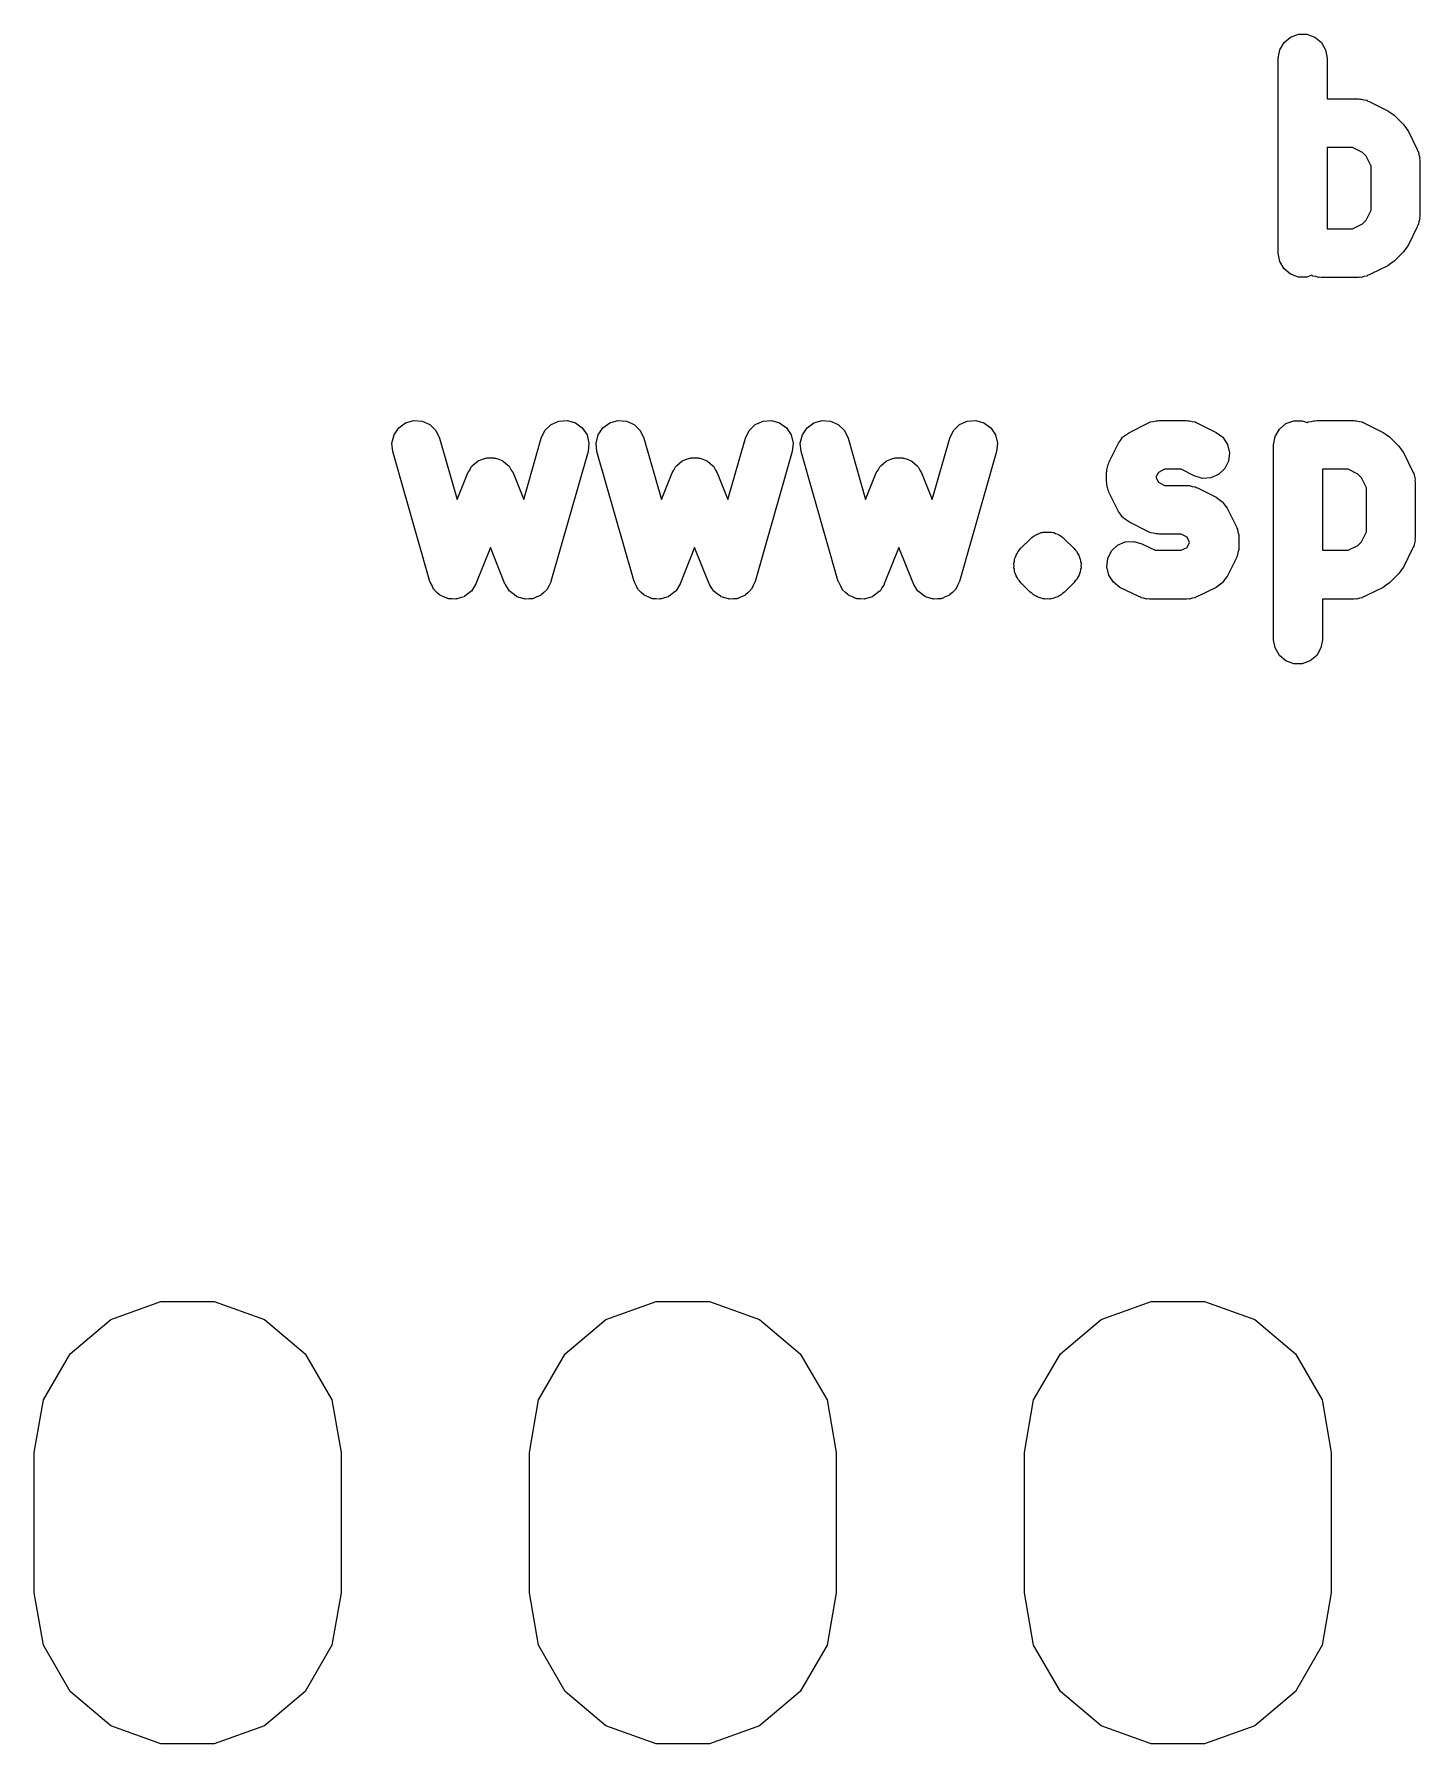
# Model space of a CAD drawing. Extents: x 94.7 to 182.4, y -163.6 to -70.2.
# Drawn here: x 145.74 to 152.85, y -109.25 to -100.48 of the extents above; entities that cross this region are included whole.
import ezdxf

# ---------------------------------------------------------------- set-up
doc = ezdxf.new("R2010")
doc.units = 0
doc.header["$MEASUREMENT"] = 0
doc.layers.add('BLACK', color=7, linetype='CONTINUOUS')

msp = doc.modelspace()

# ---------------------------------------------------------------- linework, layer by layer
at = {"layer": 'Black'}
for p, q in [((152.155, -100.527), (152.188, -100.499)), ((152.188, -100.499), (152.229, -100.484)), ((152.229, -100.484), (152.272, -100.484)), ((152.272, -100.484), (152.313, -100.499)), ((152.313, -100.499), (152.346, -100.527)), ((152.125, -100.607), (152.133, -100.565)), ((152.133, -100.565), (152.155, -100.527)), ((152.346, -100.527), (152.368, -100.565)), ((152.368, -100.565), (152.375, -100.607)), ((152.125, -101.607), (152.125, -100.607)), ((152.375, -100.607), (152.375, -100.816)), ((152.375, -100.816), (152.536, -100.816)), ((152.536, -100.816), (152.543, -100.817)), ((152.543, -100.817), (152.55, -100.817)), ((152.55, -100.817), (152.564, -100.821)), ((152.564, -100.821), (152.579, -100.823)), ((152.579, -100.823), (152.585, -100.827)), ((152.585, -100.827), (152.592, -100.829)), ((152.592, -100.829), (152.687, -100.877)), ((152.687, -100.877), (152.703, -100.888)), ((152.703, -100.888), (152.72, -100.9)), ((152.72, -100.9), (152.767, -100.948)), ((152.767, -100.948), (152.779, -100.964)), ((152.779, -100.964), (152.791, -100.98)), ((152.791, -100.98), (152.838, -101.075)), ((152.506, -101.066), (152.375, -101.066)), ((152.375, -101.066), (152.375, -101.482)), ((152.557, -101.091), (152.506, -101.066)), ((152.576, -101.11), (152.557, -101.091)), ((152.601, -101.161), (152.576, -101.11)), ((152.838, -101.075), (152.84, -101.082)), ((152.84, -101.082), (152.844, -101.088)), ((152.844, -101.088), (152.846, -101.103)), ((152.846, -101.103), (152.851, -101.117)), ((152.851, -101.117), (152.85, -101.124)), ((152.85, -101.124), (152.851, -101.131)), ((152.601, -101.387), (152.601, -101.161)), ((152.851, -101.131), (152.851, -101.417)), ((152.576, -101.438), (152.601, -101.387)), ((152.506, -101.482), (152.557, -101.457)), ((152.557, -101.457), (152.576, -101.438)), ((152.838, -101.473), (152.791, -101.568)), ((152.84, -101.466), (152.838, -101.473)), ((152.844, -101.46), (152.84, -101.466)), ((152.846, -101.445), (152.844, -101.46)), ((152.851, -101.431), (152.846, -101.445)), ((152.851, -101.417), (152.85, -101.424)), ((152.85, -101.424), (152.851, -101.431)), ((152.375, -101.482), (152.506, -101.482)), ((152.791, -101.568), (152.779, -101.584)), ((152.133, -101.65), (152.125, -101.607)), ((152.155, -101.688), (152.133, -101.65)), ((152.72, -101.648), (152.703, -101.66)), ((152.767, -101.601), (152.72, -101.648)), ((152.779, -101.584), (152.767, -101.601)), ((152.188, -101.716), (152.155, -101.688)), ((152.229, -101.73), (152.188, -101.716)), ((152.272, -101.73), (152.229, -101.73)), ((152.297, -101.721), (152.272, -101.73)), ((152.303, -101.725), (152.297, -101.721)), ((152.317, -101.727), (152.303, -101.725)), ((152.331, -101.732), (152.317, -101.727)), ((152.338, -101.731), (152.331, -101.732)), ((152.346, -101.732), (152.338, -101.731)), ((152.536, -101.732), (152.346, -101.732)), ((152.543, -101.731), (152.536, -101.732)), ((152.55, -101.732), (152.543, -101.731)), ((152.564, -101.727), (152.55, -101.732)), ((152.579, -101.725), (152.564, -101.727)), ((152.585, -101.721), (152.579, -101.725)), ((152.592, -101.719), (152.585, -101.721)), ((152.601, -101.714), (152.592, -101.719)), ((152.687, -101.672), (152.601, -101.714)), ((152.703, -101.66), (152.687, -101.672)), ((147.589, -102.54), (147.613, -102.504)), ((147.613, -102.504), (147.648, -102.478)), ((147.648, -102.478), (147.69, -102.466)), ((147.69, -102.466), (147.733, -102.469)), ((147.733, -102.469), (147.773, -102.487)), ((147.773, -102.487), (147.804, -102.517)), ((147.804, -102.517), (147.823, -102.556)), ((148.344, -102.556), (148.363, -102.517)), ((148.363, -102.517), (148.395, -102.487)), ((148.395, -102.487), (148.434, -102.469)), ((148.434, -102.469), (148.478, -102.466)), ((148.478, -102.466), (148.519, -102.478)), ((148.519, -102.478), (148.554, -102.504)), ((148.554, -102.504), (148.579, -102.54)), ((148.636, -102.54), (148.66, -102.504)), ((148.66, -102.504), (148.696, -102.478)), ((148.696, -102.478), (148.737, -102.466)), ((148.737, -102.466), (148.781, -102.469)), ((148.781, -102.469), (148.82, -102.487)), ((148.82, -102.487), (148.851, -102.517)), ((148.851, -102.517), (148.87, -102.556)), ((149.392, -102.556), (149.411, -102.517)), ((149.411, -102.517), (149.442, -102.487)), ((149.442, -102.487), (149.482, -102.469)), ((149.482, -102.469), (149.525, -102.466)), ((149.525, -102.466), (149.567, -102.478)), ((149.567, -102.478), (149.602, -102.504)), ((149.602, -102.504), (149.626, -102.54)), ((149.684, -102.54), (149.708, -102.504)), ((149.708, -102.504), (149.743, -102.478)), ((149.743, -102.478), (149.785, -102.466)), ((149.785, -102.466), (149.828, -102.469)), ((149.828, -102.469), (149.868, -102.487)), ((149.868, -102.487), (149.899, -102.517)), ((149.899, -102.517), (149.918, -102.556)), ((150.44, -102.556), (150.459, -102.517)), ((150.459, -102.517), (150.49, -102.487)), ((150.49, -102.487), (150.529, -102.469)), ((150.529, -102.469), (150.573, -102.466)), ((150.573, -102.466), (150.614, -102.478)), ((150.614, -102.478), (150.65, -102.504)), ((150.65, -102.504), (150.674, -102.54)), ((151.346, -102.537), (151.361, -102.527)), ((151.361, -102.527), (151.456, -102.479)), ((151.456, -102.479), (151.463, -102.477)), ((151.463, -102.477), (151.469, -102.473)), ((151.469, -102.473), (151.484, -102.471)), ((151.484, -102.471), (151.498, -102.467)), ((151.498, -102.467), (151.505, -102.467)), ((151.505, -102.467), (151.512, -102.466)), ((151.512, -102.466), (151.655, -102.466)), ((151.655, -102.466), (151.662, -102.467)), ((151.662, -102.467), (151.669, -102.467)), ((151.669, -102.467), (151.683, -102.471)), ((151.683, -102.471), (151.698, -102.473)), ((151.698, -102.473), (151.704, -102.477)), ((151.704, -102.477), (151.711, -102.479)), ((151.711, -102.479), (151.806, -102.527)), ((151.806, -102.527), (151.841, -102.552)), ((152.109, -102.548), (152.131, -102.51)), ((152.131, -102.51), (152.164, -102.482)), ((152.164, -102.482), (152.205, -102.468)), ((152.205, -102.468), (152.248, -102.468)), ((152.248, -102.468), (152.273, -102.477)), ((152.273, -102.477), (152.279, -102.473)), ((152.279, -102.473), (152.293, -102.471)), ((152.293, -102.471), (152.307, -102.467)), ((152.307, -102.467), (152.315, -102.467)), ((152.315, -102.467), (152.322, -102.466)), ((152.322, -102.466), (152.512, -102.466)), ((152.512, -102.466), (152.519, -102.467)), ((152.519, -102.467), (152.526, -102.467)), ((152.526, -102.467), (152.541, -102.471)), ((152.541, -102.471), (152.555, -102.473)), ((152.555, -102.473), (152.561, -102.477)), ((152.561, -102.477), (152.568, -102.479)), ((152.568, -102.479), (152.663, -102.527)), ((152.663, -102.527), (152.679, -102.538)), ((147.578, -102.582), (147.589, -102.54)), ((147.582, -102.625), (147.578, -102.582)), ((147.823, -102.556), (147.913, -102.871)), ((148.254, -102.871), (148.344, -102.556)), ((148.579, -102.54), (148.589, -102.582)), ((148.589, -102.582), (148.585, -102.625)), ((148.626, -102.582), (148.636, -102.54)), ((148.63, -102.625), (148.626, -102.582)), ((148.87, -102.556), (148.961, -102.871)), ((149.302, -102.871), (149.392, -102.556)), ((149.626, -102.54), (149.637, -102.582)), ((149.637, -102.582), (149.632, -102.625)), ((149.673, -102.582), (149.684, -102.54)), ((149.678, -102.625), (149.673, -102.582)), ((149.918, -102.556), (150.008, -102.871)), ((150.35, -102.871), (150.44, -102.556)), ((150.674, -102.54), (150.684, -102.582)), ((150.684, -102.582), (150.68, -102.625)), ((151.258, -102.678), (151.305, -102.582)), ((151.305, -102.582), (151.316, -102.568)), ((151.316, -102.568), (151.326, -102.552)), ((151.326, -102.552), (151.329, -102.55)), ((151.329, -102.55), (151.331, -102.548)), ((151.331, -102.548), (151.346, -102.537)), ((151.841, -102.552), (151.865, -102.589)), ((151.865, -102.589), (151.875, -102.631)), ((152.101, -102.591), (152.109, -102.548)), ((152.101, -103.591), (152.101, -102.591)), ((152.679, -102.538), (152.696, -102.55)), ((152.696, -102.55), (152.743, -102.598)), ((152.743, -102.598), (152.755, -102.614)), ((152.755, -102.614), (152.767, -102.63)), ((147.773, -103.292), (147.582, -102.625)), ((147.977, -102.72), (147.985, -102.704)), ((147.985, -102.704), (147.988, -102.701)), ((147.988, -102.701), (147.99, -102.698)), ((147.99, -102.698), (148.004, -102.687)), ((148.004, -102.687), (148.018, -102.675)), ((148.018, -102.675), (148.021, -102.673)), ((148.021, -102.673), (148.025, -102.671)), ((148.025, -102.671), (148.042, -102.665)), ((148.042, -102.665), (148.058, -102.659)), ((148.058, -102.659), (148.062, -102.659)), ((148.062, -102.659), (148.066, -102.657)), ((148.066, -102.657), (148.084, -102.658)), ((148.084, -102.658), (148.101, -102.657)), ((148.101, -102.657), (148.105, -102.659)), ((148.105, -102.659), (148.109, -102.659)), ((148.109, -102.659), (148.126, -102.665)), ((148.126, -102.665), (148.143, -102.671)), ((148.143, -102.671), (148.146, -102.673)), ((148.146, -102.673), (148.149, -102.675)), ((148.149, -102.675), (148.163, -102.687)), ((148.163, -102.687), (148.177, -102.698)), ((148.177, -102.698), (148.179, -102.701)), ((148.179, -102.701), (148.182, -102.704)), ((148.182, -102.704), (148.19, -102.72)), ((148.585, -102.625), (148.394, -103.292)), ((148.821, -103.292), (148.63, -102.625)), ((149.025, -102.72), (149.033, -102.704)), ((149.033, -102.704), (149.036, -102.701)), ((149.036, -102.701), (149.038, -102.698)), ((149.038, -102.698), (149.052, -102.687)), ((149.052, -102.687), (149.065, -102.675)), ((149.065, -102.675), (149.069, -102.673)), ((149.069, -102.673), (149.072, -102.671)), ((149.072, -102.671), (149.089, -102.665)), ((149.089, -102.665), (149.106, -102.659)), ((149.106, -102.659), (149.11, -102.659)), ((149.11, -102.659), (149.113, -102.657)), ((149.113, -102.657), (149.131, -102.658)), ((149.131, -102.658), (149.149, -102.657)), ((149.149, -102.657), (149.153, -102.659)), ((149.153, -102.659), (149.157, -102.659)), ((149.157, -102.659), (149.173, -102.665)), ((149.173, -102.665), (149.19, -102.671)), ((149.19, -102.671), (149.193, -102.673)), ((149.193, -102.673), (149.197, -102.675)), ((149.197, -102.675), (149.21, -102.687)), ((149.21, -102.687), (149.224, -102.698)), ((149.224, -102.698), (149.227, -102.701)), ((149.227, -102.701), (149.229, -102.704)), ((149.229, -102.704), (149.238, -102.72)), ((149.632, -102.625), (149.442, -103.292)), ((149.868, -103.292), (149.678, -102.625)), ((150.072, -102.72), (150.081, -102.704)), ((150.081, -102.704), (150.084, -102.701)), ((150.084, -102.701), (150.086, -102.698)), ((150.086, -102.698), (150.1, -102.687)), ((150.1, -102.687), (150.113, -102.675)), ((150.113, -102.675), (150.117, -102.673)), ((150.117, -102.673), (150.12, -102.671)), ((150.12, -102.671), (150.137, -102.665)), ((150.137, -102.665), (150.153, -102.659)), ((150.153, -102.659), (150.157, -102.659)), ((150.157, -102.659), (150.161, -102.657)), ((150.161, -102.657), (150.179, -102.658)), ((150.179, -102.658), (150.197, -102.657)), ((150.197, -102.657), (150.2, -102.659)), ((150.2, -102.659), (150.204, -102.659)), ((150.204, -102.659), (150.221, -102.665)), ((150.221, -102.665), (150.238, -102.671)), ((150.238, -102.671), (150.241, -102.673)), ((150.241, -102.673), (150.245, -102.675)), ((150.245, -102.675), (150.258, -102.687)), ((150.258, -102.687), (150.272, -102.698)), ((150.272, -102.698), (150.274, -102.701)), ((150.274, -102.701), (150.277, -102.704)), ((150.277, -102.704), (150.286, -102.72)), ((150.68, -102.625), (150.49, -103.292)), ((151.245, -102.719), (151.249, -102.705)), ((151.249, -102.705), (151.252, -102.691)), ((151.252, -102.691), (151.255, -102.685)), ((151.255, -102.685), (151.258, -102.678)), ((151.87, -102.674), (151.851, -102.713)), ((151.875, -102.631), (151.87, -102.674)), ((152.767, -102.63), (152.814, -102.725)), ((147.913, -102.871), (147.968, -102.735)), ((147.968, -102.735), (147.977, -102.72)), ((148.19, -102.72), (148.2, -102.735)), ((148.2, -102.735), (148.254, -102.871)), ((148.961, -102.871), (149.015, -102.735)), ((149.015, -102.735), (149.025, -102.72)), ((149.238, -102.72), (149.247, -102.735)), ((149.247, -102.735), (149.302, -102.871)), ((150.008, -102.871), (150.063, -102.735)), ((150.063, -102.735), (150.072, -102.72)), ((150.286, -102.72), (150.295, -102.735)), ((150.295, -102.735), (150.35, -102.871)), ((151.244, -102.734), (151.246, -102.726)), ((151.244, -102.781), (151.244, -102.734)), ((151.246, -102.788), (151.244, -102.781)), ((151.246, -102.726), (151.245, -102.719)), ((151.245, -102.795), (151.246, -102.788)), ((151.249, -102.81), (151.245, -102.795)), ((151.51, -102.732), (151.497, -102.757)), ((151.497, -102.757), (151.51, -102.783)), ((151.542, -102.716), (151.51, -102.732)), ((151.51, -102.783), (151.542, -102.799)), ((151.626, -102.716), (151.542, -102.716)), ((151.694, -102.75), (151.626, -102.716)), ((151.736, -102.763), (151.694, -102.75)), ((151.779, -102.76), (151.736, -102.763)), ((151.819, -102.743), (151.779, -102.76)), ((151.851, -102.713), (151.819, -102.743)), ((152.483, -102.716), (152.351, -102.716)), ((152.351, -102.716), (152.351, -103.132)), ((152.533, -102.741), (152.483, -102.716)), ((152.552, -102.76), (152.533, -102.741)), ((152.578, -102.811), (152.552, -102.76)), ((152.814, -102.725), (152.817, -102.732)), ((152.817, -102.732), (152.82, -102.738)), ((152.82, -102.738), (152.823, -102.753)), ((152.823, -102.753), (152.827, -102.767)), ((152.827, -102.767), (152.826, -102.774)), ((152.826, -102.774), (152.828, -102.781)), ((152.828, -102.781), (152.828, -103.067)), ((151.252, -102.824), (151.249, -102.81)), ((151.255, -102.83), (151.252, -102.824)), ((151.258, -102.837), (151.255, -102.83)), ((151.305, -102.932), (151.258, -102.837)), ((151.542, -102.799), (151.655, -102.799)), ((151.655, -102.799), (151.662, -102.8)), ((151.662, -102.8), (151.669, -102.8)), ((151.669, -102.8), (151.683, -102.804)), ((151.683, -102.804), (151.698, -102.807)), ((151.698, -102.807), (151.704, -102.81)), ((151.704, -102.81), (151.711, -102.812)), ((151.711, -102.812), (151.806, -102.86)), ((151.806, -102.86), (151.821, -102.871)), ((151.821, -102.871), (151.836, -102.881)), ((151.836, -102.881), (151.838, -102.884)), ((152.578, -103.037), (152.578, -102.811)), ((151.316, -102.947), (151.305, -102.932)), ((151.326, -102.962), (151.316, -102.947)), ((151.329, -102.964), (151.326, -102.962)), ((151.331, -102.967), (151.329, -102.964)), ((151.346, -102.977), (151.331, -102.967)), ((151.838, -102.884), (151.841, -102.886)), ((151.841, -102.886), (151.851, -102.901)), ((151.851, -102.901), (151.862, -102.916)), ((151.862, -102.916), (151.91, -103.011)), ((150.869, -103.06), (150.874, -103.057)), ((150.874, -103.057), (150.878, -103.054)), ((150.878, -103.054), (150.883, -103.052)), ((150.883, -103.052), (150.888, -103.049)), ((150.888, -103.049), (150.898, -103.046)), ((150.898, -103.046), (150.908, -103.041)), ((150.908, -103.041), (150.914, -103.041)), ((150.914, -103.041), (150.919, -103.039)), ((150.919, -103.039), (150.925, -103.039)), ((150.925, -103.039), (150.93, -103.038)), ((150.93, -103.038), (150.941, -103.039)), ((150.941, -103.039), (150.952, -103.038)), ((150.952, -103.038), (150.957, -103.039)), ((150.957, -103.039), (150.962, -103.039)), ((150.962, -103.039), (150.968, -103.041)), ((150.968, -103.041), (150.973, -103.041)), ((150.973, -103.041), (150.983, -103.046)), ((150.983, -103.046), (150.994, -103.049)), ((150.994, -103.049), (150.998, -103.052)), ((150.998, -103.052), (151.003, -103.054)), ((151.003, -103.054), (151.007, -103.057)), ((151.007, -103.057), (151.012, -103.06)), ((151.361, -102.988), (151.346, -102.977)), ((151.456, -103.036), (151.361, -102.988)), ((151.463, -103.038), (151.456, -103.036)), ((151.469, -103.042), (151.463, -103.038)), ((151.484, -103.044), (151.469, -103.042)), ((151.498, -103.048), (151.484, -103.044)), ((151.505, -103.048), (151.498, -103.048)), ((151.512, -103.049), (151.505, -103.048)), ((151.626, -103.049), (151.512, -103.049)), ((151.657, -103.065), (151.626, -103.049)), ((151.91, -103.011), (151.912, -103.018)), ((151.912, -103.018), (151.915, -103.024)), ((151.915, -103.024), (151.918, -103.039)), ((151.918, -103.039), (151.922, -103.053)), ((151.922, -103.053), (151.922, -103.06)), ((152.552, -103.088), (152.578, -103.037)), ((148.084, -103.118), (148.009, -103.304)), ((148.158, -103.304), (148.084, -103.118)), ((149.131, -103.118), (149.057, -103.304)), ((149.206, -103.304), (149.131, -103.118)), ((150.179, -103.118), (150.104, -103.304)), ((150.253, -103.304), (150.179, -103.118)), ((150.786, -103.148), (150.791, -103.138)), ((150.791, -103.138), (150.798, -103.13)), ((150.798, -103.13), (150.805, -103.121)), ((150.805, -103.121), (150.852, -103.074)), ((150.852, -103.074), (150.861, -103.067)), ((150.861, -103.067), (150.869, -103.06)), ((151.012, -103.06), (151.02, -103.067)), ((151.02, -103.067), (151.029, -103.074)), ((151.029, -103.074), (151.077, -103.121)), ((151.077, -103.121), (151.083, -103.13)), ((151.083, -103.13), (151.091, -103.138)), ((151.091, -103.138), (151.095, -103.148)), ((151.25, -103.174), (151.269, -103.135)), ((151.269, -103.135), (151.3, -103.105)), ((151.3, -103.105), (151.34, -103.088)), ((151.34, -103.088), (151.384, -103.086)), ((151.384, -103.086), (151.425, -103.098)), ((151.425, -103.098), (151.494, -103.132)), ((151.494, -103.132), (151.626, -103.132)), ((151.626, -103.132), (151.657, -103.117)), ((151.67, -103.091), (151.657, -103.065)), ((151.657, -103.117), (151.67, -103.091)), ((151.918, -103.143), (151.915, -103.157)), ((151.922, -103.129), (151.918, -103.143)), ((151.922, -103.06), (151.923, -103.067)), ((151.923, -103.115), (151.922, -103.122)), ((151.922, -103.122), (151.922, -103.129)), ((151.923, -103.067), (151.923, -103.115)), ((152.351, -103.132), (152.483, -103.132)), ((152.483, -103.132), (152.533, -103.107)), ((152.533, -103.107), (152.552, -103.088)), ((152.814, -103.123), (152.767, -103.218)), ((152.817, -103.116), (152.814, -103.123)), ((152.82, -103.11), (152.817, -103.116)), ((152.823, -103.095), (152.82, -103.11)), ((152.827, -103.081), (152.823, -103.095)), ((152.828, -103.067), (152.826, -103.074)), ((152.826, -103.074), (152.827, -103.081)), ((150.769, -103.199), (150.771, -103.188)), ((150.77, -103.21), (150.769, -103.199)), ((150.769, -103.221), (150.77, -103.21)), ((150.771, -103.231), (150.769, -103.221)), ((150.771, -103.188), (150.772, -103.177)), ((150.772, -103.242), (150.771, -103.231)), ((150.772, -103.177), (150.777, -103.167)), ((150.777, -103.167), (150.78, -103.157)), ((150.78, -103.157), (150.786, -103.148)), ((151.095, -103.148), (151.102, -103.157)), ((151.102, -103.157), (151.105, -103.168)), ((151.105, -103.168), (151.109, -103.177)), ((151.109, -103.177), (151.11, -103.188)), ((151.11, -103.231), (151.109, -103.242)), ((151.11, -103.188), (151.113, -103.199)), ((151.113, -103.221), (151.11, -103.231)), ((151.113, -103.199), (151.112, -103.21)), ((151.112, -103.21), (151.113, -103.221)), ((151.245, -103.217), (151.25, -103.174)), ((151.255, -103.259), (151.245, -103.217)), ((151.91, -103.17), (151.862, -103.266)), ((151.912, -103.164), (151.91, -103.17)), ((151.915, -103.157), (151.912, -103.164)), ((152.755, -103.234), (152.743, -103.251)), ((152.767, -103.218), (152.755, -103.234)), ((147.774, -103.294), (147.773, -103.292)), ((147.774, -103.296), (147.774, -103.294)), ((147.784, -103.313), (147.774, -103.296)), ((147.792, -103.331), (147.784, -103.313)), ((148.007, -103.308), (147.996, -103.324)), ((148.008, -103.306), (148.007, -103.308)), ((148.009, -103.304), (148.008, -103.306)), ((148.159, -103.306), (148.158, -103.304)), ((148.16, -103.308), (148.159, -103.306)), ((148.171, -103.324), (148.16, -103.308)), ((148.384, -103.313), (148.375, -103.331)), ((148.393, -103.296), (148.384, -103.313)), ((148.394, -103.292), (148.393, -103.294)), ((148.393, -103.294), (148.393, -103.296)), ((148.822, -103.294), (148.821, -103.292)), ((148.822, -103.296), (148.822, -103.294)), ((148.831, -103.313), (148.822, -103.296)), ((148.84, -103.331), (148.831, -103.313)), ((149.055, -103.308), (149.044, -103.324)), ((149.056, -103.306), (149.055, -103.308)), ((149.057, -103.304), (149.056, -103.306)), ((149.207, -103.306), (149.206, -103.304)), ((149.208, -103.308), (149.207, -103.306)), ((149.218, -103.324), (149.208, -103.308)), ((149.431, -103.313), (149.423, -103.331)), ((149.44, -103.296), (149.431, -103.313)), ((149.441, -103.294), (149.44, -103.296)), ((149.442, -103.292), (149.441, -103.294)), ((149.869, -103.294), (149.868, -103.292)), ((149.87, -103.296), (149.869, -103.294)), ((149.879, -103.313), (149.87, -103.296)), ((149.887, -103.331), (149.879, -103.313)), ((150.103, -103.308), (150.092, -103.324)), ((150.104, -103.304), (150.103, -103.306)), ((150.103, -103.306), (150.103, -103.308)), ((150.255, -103.306), (150.253, -103.304)), ((150.255, -103.308), (150.255, -103.306)), ((150.266, -103.324), (150.255, -103.308)), ((150.479, -103.313), (150.471, -103.331)), ((150.488, -103.296), (150.479, -103.313)), ((150.49, -103.292), (150.488, -103.294)), ((150.488, -103.294), (150.488, -103.296)), ((150.777, -103.252), (150.772, -103.242)), ((150.78, -103.263), (150.777, -103.252)), ((150.786, -103.272), (150.78, -103.263)), ((150.791, -103.281), (150.786, -103.272)), ((150.798, -103.289), (150.791, -103.281)), ((150.805, -103.298), (150.798, -103.289)), ((150.852, -103.346), (150.805, -103.298)), ((151.077, -103.298), (151.029, -103.346)), ((151.083, -103.289), (151.077, -103.298)), ((151.091, -103.281), (151.083, -103.289)), ((151.095, -103.272), (151.091, -103.281)), ((151.102, -103.263), (151.095, -103.272)), ((151.105, -103.252), (151.102, -103.263)), ((151.109, -103.242), (151.105, -103.252)), ((151.279, -103.296), (151.255, -103.259)), ((151.313, -103.322), (151.279, -103.296)), ((151.409, -103.369), (151.313, -103.322)), ((151.806, -103.322), (151.711, -103.369)), ((151.821, -103.311), (151.806, -103.322)), ((151.836, -103.301), (151.821, -103.311)), ((151.838, -103.298), (151.836, -103.301)), ((151.841, -103.296), (151.838, -103.298)), ((151.851, -103.28), (151.841, -103.296)), ((151.862, -103.266), (151.851, -103.28)), ((152.663, -103.322), (152.578, -103.364)), ((152.679, -103.31), (152.663, -103.322)), ((152.696, -103.298), (152.679, -103.31)), ((152.743, -103.251), (152.696, -103.298)), ((147.794, -103.332), (147.792, -103.331)), ((147.795, -103.335), (147.794, -103.332)), ((147.809, -103.348), (147.795, -103.335)), ((147.823, -103.361), (147.809, -103.348)), ((147.825, -103.362), (147.823, -103.361)), ((147.827, -103.364), (147.825, -103.362)), ((147.845, -103.371), (147.827, -103.364)), ((147.863, -103.379), (147.845, -103.371)), ((147.865, -103.379), (147.863, -103.379)), ((147.868, -103.38), (147.865, -103.379)), ((147.887, -103.38), (147.868, -103.38)), ((147.906, -103.382), (147.887, -103.38)), ((147.908, -103.381), (147.906, -103.382)), ((147.911, -103.381), (147.908, -103.381)), ((147.929, -103.375), (147.911, -103.381)), ((147.948, -103.37), (147.929, -103.375)), ((147.95, -103.368), (147.948, -103.37)), ((147.952, -103.368), (147.95, -103.368)), ((147.967, -103.356), (147.952, -103.368)), ((147.983, -103.344), (147.967, -103.356)), ((147.984, -103.342), (147.983, -103.344)), ((147.986, -103.341), (147.984, -103.342)), ((147.996, -103.324), (147.986, -103.341)), ((148.181, -103.341), (148.171, -103.324)), ((148.183, -103.342), (148.181, -103.341)), ((148.184, -103.344), (148.183, -103.342)), ((148.2, -103.356), (148.184, -103.344)), ((148.215, -103.368), (148.2, -103.356)), ((148.217, -103.368), (148.215, -103.368)), ((148.219, -103.37), (148.217, -103.368)), ((148.238, -103.375), (148.219, -103.37)), ((148.256, -103.381), (148.238, -103.375)), ((148.259, -103.381), (148.256, -103.381)), ((148.261, -103.382), (148.259, -103.381)), ((148.28, -103.38), (148.261, -103.382)), ((148.3, -103.38), (148.28, -103.38)), ((148.302, -103.379), (148.3, -103.38)), ((148.304, -103.379), (148.302, -103.379)), ((148.322, -103.371), (148.304, -103.379)), ((148.34, -103.364), (148.322, -103.371)), ((148.342, -103.362), (148.34, -103.364)), ((148.344, -103.361), (148.342, -103.362)), ((148.358, -103.348), (148.344, -103.361)), ((148.372, -103.335), (148.358, -103.348)), ((148.374, -103.332), (148.372, -103.335)), ((148.375, -103.331), (148.374, -103.332)), ((148.841, -103.332), (148.84, -103.331)), ((148.843, -103.335), (148.841, -103.332)), ((148.857, -103.348), (148.843, -103.335)), ((148.871, -103.361), (148.857, -103.348)), ((148.873, -103.362), (148.871, -103.361)), ((148.875, -103.364), (148.873, -103.362)), ((148.893, -103.371), (148.875, -103.364)), ((148.91, -103.379), (148.893, -103.371)), ((148.913, -103.379), (148.91, -103.379)), ((148.915, -103.38), (148.913, -103.379)), ((148.934, -103.38), (148.915, -103.38)), ((148.954, -103.382), (148.934, -103.38)), ((148.956, -103.381), (148.954, -103.382)), ((148.959, -103.381), (148.956, -103.381)), ((148.977, -103.375), (148.959, -103.381)), ((148.995, -103.37), (148.977, -103.375)), ((148.997, -103.368), (148.995, -103.37)), ((149, -103.368), (148.997, -103.368)), ((149.015, -103.356), (149, -103.368)), ((149.031, -103.344), (149.015, -103.356)), ((149.032, -103.342), (149.031, -103.344)), ((149.034, -103.341), (149.032, -103.342)), ((149.044, -103.324), (149.034, -103.341)), ((149.229, -103.341), (149.218, -103.324)), ((149.23, -103.342), (149.229, -103.341)), ((149.232, -103.344), (149.23, -103.342)), ((149.247, -103.356), (149.232, -103.344)), ((149.263, -103.368), (149.247, -103.356)), ((149.265, -103.368), (149.263, -103.368)), ((149.267, -103.37), (149.265, -103.368)), ((149.286, -103.375), (149.267, -103.37)), ((149.304, -103.381), (149.286, -103.375)), ((149.306, -103.381), (149.304, -103.381)), ((149.309, -103.382), (149.306, -103.381)), ((149.328, -103.38), (149.309, -103.382)), ((149.347, -103.38), (149.328, -103.38)), ((149.35, -103.379), (149.347, -103.38)), ((149.352, -103.379), (149.35, -103.379)), ((149.37, -103.371), (149.352, -103.379)), ((149.388, -103.364), (149.37, -103.371)), ((149.389, -103.362), (149.388, -103.364)), ((149.392, -103.361), (149.389, -103.362)), ((149.406, -103.348), (149.392, -103.361)), ((149.42, -103.335), (149.406, -103.348)), ((149.421, -103.332), (149.42, -103.335)), ((149.423, -103.331), (149.421, -103.332)), ((149.889, -103.332), (149.887, -103.331)), ((149.89, -103.335), (149.889, -103.332)), ((149.905, -103.348), (149.89, -103.335)), ((149.918, -103.361), (149.905, -103.348)), ((149.921, -103.362), (149.918, -103.361)), ((149.923, -103.364), (149.921, -103.362)), ((149.94, -103.371), (149.923, -103.364)), ((149.958, -103.379), (149.94, -103.371)), ((149.961, -103.379), (149.958, -103.379)), ((149.963, -103.38), (149.961, -103.379)), ((149.982, -103.38), (149.963, -103.38)), ((150.001, -103.382), (149.982, -103.38)), ((150.004, -103.381), (150.001, -103.382)), ((150.006, -103.381), (150.004, -103.381)), ((150.025, -103.375), (150.006, -103.381)), ((150.043, -103.37), (150.025, -103.375)), ((150.045, -103.368), (150.043, -103.37)), ((150.047, -103.368), (150.045, -103.368)), ((150.063, -103.356), (150.047, -103.368)), ((150.078, -103.344), (150.063, -103.356)), ((150.08, -103.342), (150.078, -103.344)), ((150.082, -103.341), (150.08, -103.342)), ((150.092, -103.324), (150.082, -103.341)), ((150.276, -103.341), (150.266, -103.324)), ((150.278, -103.342), (150.276, -103.341)), ((150.279, -103.344), (150.278, -103.342)), ((150.295, -103.356), (150.279, -103.344)), ((150.31, -103.368), (150.295, -103.356)), ((150.313, -103.368), (150.31, -103.368)), ((150.315, -103.37), (150.313, -103.368)), ((150.333, -103.375), (150.315, -103.37)), ((150.352, -103.381), (150.333, -103.375)), ((150.354, -103.381), (150.352, -103.381)), ((150.356, -103.382), (150.354, -103.381)), ((150.376, -103.38), (150.356, -103.382)), ((150.395, -103.38), (150.376, -103.38)), ((150.397, -103.379), (150.395, -103.38)), ((150.4, -103.379), (150.397, -103.379)), ((150.417, -103.371), (150.4, -103.379)), ((150.435, -103.364), (150.417, -103.371)), ((150.437, -103.362), (150.435, -103.364)), ((150.439, -103.361), (150.437, -103.362)), ((150.453, -103.348), (150.439, -103.361)), ((150.468, -103.335), (150.453, -103.348)), ((150.469, -103.332), (150.468, -103.335)), ((150.471, -103.331), (150.469, -103.332)), ((150.861, -103.352), (150.852, -103.346)), ((150.869, -103.36), (150.861, -103.352)), ((150.874, -103.362), (150.869, -103.36)), ((150.878, -103.366), (150.874, -103.362)), ((150.883, -103.368), (150.878, -103.366)), ((150.888, -103.371), (150.883, -103.368)), ((150.898, -103.374), (150.888, -103.371)), ((150.908, -103.378), (150.898, -103.374)), ((150.914, -103.379), (150.908, -103.378)), ((150.919, -103.38), (150.914, -103.379)), ((150.925, -103.38), (150.919, -103.38)), ((150.93, -103.382), (150.925, -103.38)), ((150.941, -103.381), (150.93, -103.382)), ((150.952, -103.382), (150.941, -103.381)), ((150.957, -103.38), (150.952, -103.382)), ((150.962, -103.38), (150.957, -103.38)), ((150.968, -103.379), (150.962, -103.38)), ((150.973, -103.378), (150.968, -103.379)), ((150.983, -103.374), (150.973, -103.378)), ((150.994, -103.371), (150.983, -103.374)), ((150.998, -103.368), (150.994, -103.371)), ((151.003, -103.366), (150.998, -103.368)), ((151.007, -103.362), (151.003, -103.366)), ((151.012, -103.36), (151.007, -103.362)), ((151.02, -103.352), (151.012, -103.36)), ((151.029, -103.346), (151.02, -103.352)), ((151.416, -103.371), (151.409, -103.369)), ((151.422, -103.375), (151.416, -103.371)), ((151.436, -103.377), (151.422, -103.375)), ((151.45, -103.382), (151.436, -103.377)), ((151.457, -103.381), (151.45, -103.382)), ((151.465, -103.382), (151.457, -103.381)), ((151.655, -103.382), (151.465, -103.382)), ((151.662, -103.381), (151.655, -103.382)), ((151.669, -103.382), (151.662, -103.381)), ((151.683, -103.377), (151.669, -103.382)), ((151.698, -103.375), (151.683, -103.377)), ((151.704, -103.371), (151.698, -103.375)), ((151.711, -103.369), (151.704, -103.371)), ((152.512, -103.382), (152.351, -103.382)), ((152.351, -103.382), (152.351, -103.591)), ((152.519, -103.381), (152.512, -103.382)), ((152.526, -103.382), (152.519, -103.381)), ((152.541, -103.377), (152.526, -103.382)), ((152.555, -103.375), (152.541, -103.377)), ((152.561, -103.371), (152.555, -103.375)), ((152.568, -103.369), (152.561, -103.371)), ((152.578, -103.364), (152.568, -103.369)), ((152.109, -103.633), (152.101, -103.591)), ((152.131, -103.671), (152.109, -103.633)), ((152.164, -103.699), (152.131, -103.671)), ((152.322, -103.671), (152.289, -103.699)), ((152.344, -103.633), (152.322, -103.671)), ((152.351, -103.591), (152.344, -103.633)), ((152.205, -103.714), (152.164, -103.699)), ((152.248, -103.714), (152.205, -103.714)), ((152.289, -103.699), (152.248, -103.714)), ((146.136, -107.078), (146.393, -106.985)), ((146.393, -106.985), (146.667, -106.985)), ((146.667, -106.985), (146.924, -107.078)), ((148.676, -107.078), (148.933, -106.985)), ((148.933, -106.985), (149.207, -106.985)), ((149.207, -106.985), (149.464, -107.078)), ((151.216, -107.078), (151.473, -106.985)), ((151.473, -106.985), (151.747, -106.985)), ((151.747, -106.985), (152.004, -107.078)), ((145.927, -107.254), (146.136, -107.078)), ((146.924, -107.078), (147.133, -107.254)), ((148.467, -107.254), (148.676, -107.078)), ((149.464, -107.078), (149.673, -107.254)), ((151.007, -107.254), (151.216, -107.078)), ((152.004, -107.078), (152.213, -107.254)), ((145.79, -107.491), (145.927, -107.254)), ((147.133, -107.254), (147.27, -107.491)), ((148.33, -107.491), (148.467, -107.254)), ((149.673, -107.254), (149.81, -107.491)), ((150.87, -107.491), (151.007, -107.254)), ((152.213, -107.254), (152.35, -107.491)), ((145.743, -107.76), (145.79, -107.491)), ((147.27, -107.491), (147.317, -107.76)), ((148.283, -107.76), (148.33, -107.491)), ((149.81, -107.491), (149.857, -107.76)), ((150.823, -107.76), (150.87, -107.491)), ((152.35, -107.491), (152.397, -107.76)), ((145.743, -108.48), (145.743, -107.76)), ((147.317, -107.76), (147.317, -108.48)), ((148.283, -108.48), (148.283, -107.76)), ((149.857, -107.76), (149.857, -108.48)), ((150.823, -108.48), (150.823, -107.76)), ((152.397, -107.76), (152.397, -108.48)), ((145.79, -108.749), (145.743, -108.48)), ((147.317, -108.48), (147.27, -108.749)), ((148.33, -108.749), (148.283, -108.48)), ((149.857, -108.48), (149.81, -108.749)), ((150.87, -108.749), (150.823, -108.48)), ((152.397, -108.48), (152.35, -108.749)), ((145.927, -108.986), (145.79, -108.749)), ((147.27, -108.749), (147.133, -108.986)), ((148.467, -108.986), (148.33, -108.749)), ((149.81, -108.749), (149.673, -108.986)), ((151.007, -108.986), (150.87, -108.749)), ((152.35, -108.749), (152.213, -108.986)), ((146.136, -109.162), (145.927, -108.986)), ((147.133, -108.986), (146.924, -109.162)), ((148.676, -109.162), (148.467, -108.986)), ((149.673, -108.986), (149.464, -109.162)), ((151.216, -109.162), (151.007, -108.986)), ((152.213, -108.986), (152.004, -109.162)), ((146.393, -109.255), (146.136, -109.162)), ((146.924, -109.162), (146.667, -109.255)), ((148.933, -109.255), (148.676, -109.162)), ((149.464, -109.162), (149.207, -109.255)), ((151.473, -109.255), (151.216, -109.162)), ((152.004, -109.162), (151.747, -109.255)), ((146.667, -109.255), (146.393, -109.255)), ((149.207, -109.255), (148.933, -109.255)), ((151.747, -109.255), (151.473, -109.255))]:
    msp.add_line(p, q, dxfattribs=at)

doc.saveas('drawing.dxf')
